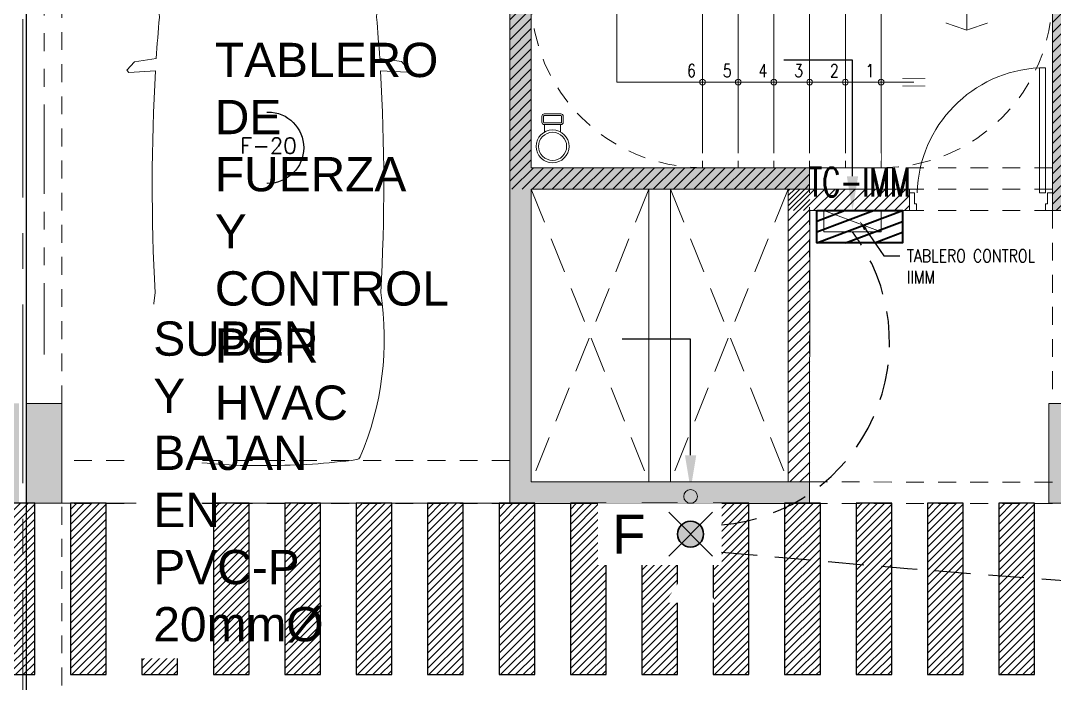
# Model space of a CAD drawing. Header units: millimetres. Extents: x 226317 to 226469, y 8188100 to 8188260.
# Drawn here: x 226388.48 to 226395.72, y 8188201.65 to 8188206.29 of the extents above; entities that cross this region are included whole.
import ezdxf
from ezdxf import colors
from ezdxf.entities.mleader import LeaderData, LeaderLine
from ezdxf.enums import TextEntityAlignment as Align
from ezdxf.math import Vec2, Vec3

# ---------------------------------------------------------------- set-up
doc = ezdxf.new("R2010")
doc.units = ezdxf.units.MM
doc.set_wipeout_variables(frame=1)
for name, pattern in [('CENTER', [2, 1.25, -0.25, 0.25, -0.25]), ('DASHED', [0.75, 0.5, -0.25]), ('HIDDEN', [0.375, 0.25, -0.125]), ('HIDDEN2', [0.1875, 0.125, -0.0625]), ('IMPORT-RAYABARRA', [0.8499999999999998, 0.2999999999999999, -0.2999999999999999, 0, -0.25]), ('PHANTOM', [2.5, 1.25, -0.25, 0.25, -0.25, 0.25, -0.25]), ('PHANTOM2', [1.25, 0.625, -0.125, 0.125, -0.125, 0.125, -0.125])]:
    doc.linetypes.add(name, pattern=pattern)
for name, color, linetype in [('A-BARANDAS', 8, 'Continuous'), ('A-COTAS INT', 8, 'Continuous'), ('A-EJES', 8, 'PHANTOM'), ('A-ESTRUCTURA-HATCH', 8, 'Continuous'), ('A-ESTRUCTURA-VIGAS', 8, 'HIDDEN2'), ('A-LINEAS', 8, 'Continuous'), ('A-MOBILIARIO', 8, 'Continuous'), ('A-MURO BAJO', 8, 'Continuous'), ('A-NUMERO ESTAC', 8, 'Continuous'), ('A-PROYECCIONES', 8, 'HIDDEN2'), ('A-PUERTAS', 8, 'Continuous'), ('A-TEXTO-INDICACIONES', 8, 'Continuous'), ('A_30_Extractores', 8, 'Continuous'), ('CIRCULACION PEATONAL', 8, 'Continuous'), ('MQ.TUBERÍA PVC 20mmø', 3, 'IMPORT-RAYABARRA'), ('MURO CF 120', 8, 'Continuous')]:
    doc.layers.add(name, color=color, linetype=linetype)
for name, color, linetype, lineweight in [('A-ESTRUCTURA-PLACAS', 8, 'Continuous', 35), ('A-MUROS', 8, 'Continuous', 30), ('MQ.DETECTOR HUMO', 5, 'Continuous', 30), ('MQ.FLECHAS', 135, 'Continuous', 15), ('MQ.TABLERO', 86, 'Continuous', 40), ('MQ.TEXTO GENERAL', 8, 'Continuous', 40)]:
    doc.layers.add(name, color=color, linetype=linetype, lineweight=lineweight)
doc.layers.add('A-ETAPAS', color=8, linetype='Continuous', lineweight=35, plot=False)
doc.layers.add('A-ÁREA COMÚN', color=8, linetype='Continuous', plot=False)
doc.styles.add('MQTEXTO', font='romans.shx')
doc.styles.add('ROMANS', font='ROMANS.shx', dxfattribs={"oblique": 10})
doc.styles.get("Standard").update_dxf_attribs({"font": 'arial.ttf'})
doc.styles.add('TXT_COTAS', font='romans.shx', dxfattribs={"width": 0.8})
pattern_1 = [(45, (1.768458536243998, -0.002235784195363522), (-0.03535533905932738, 0.03535533905932738), [])]

# ---------------------------------------------------------------- blocks, each defined once
blk = doc.blocks.new('AVISADOR SONORO 1 EN 125')
blk.add_wipeout([(-0.6973033630051759, 0.18043970046551294), (-0.4329999999999927, 0), (-0.6973033630051759, -0.18043970046551294)]).dxf.layer = 'MQ.DETECTOR HUMO'
blk.add_wipeout([(-0.4329999999999927, 0.21649999999999636), (0, 0.21649999999999636), (0, -0.21649999999999636), (-0.4329999999999927, -0.21649999999999636)]).dxf.layer = 'MQ.DETECTOR HUMO'
at = {"layer": 'MQ.DETECTOR HUMO'}
h = blk.add_hatch(color=256, dxfattribs=at)
h.paths.add_polyline_path([(-0.2164999999995416, 1.591615728102624e-12), (-0.2807524361828655, 0.0642524361849155, 0.1989123673836356), (-0.3073666666664394, 2.273736754432321e-13, 0.1989123673780764), (-0.2807524361842297, -0.0642524361830965)])
h.paths.add_polyline_path([(-0.2807524361842297, -0.0642524361830965, 0.4142135623776499), (-0.152247563815763, -0.06425243618286913), (-0.2164999999995416, 1.591615728102624e-12)])
h.paths.add_polyline_path([(-0.152247563815763, -0.06425243618286913, 0.1989123673771977), (-0.1256333333335533, 2.273736754432321e-13, 0.1989123673822151), (-0.1522475638171272, 0.06425243618446075), (-0.2164999999995416, 1.591615728102624e-12)])
h.paths.add_polyline_path([(-0.2164999999995416, 1.591615728102624e-12), (-0.1522475638171272, 0.06425243618446075, 0.4142135623657308), (-0.2807524361828655, 0.0642524361849155)])
for p, q in [((-0.3695886181271817, -0.1530886181260485), (-0.06341138187417528, 0.1530886181278674)), ((-0.3695886181253627, 0.1530886181283222), (-0.06341138187326578, -0.1530886181265032))]:
    blk.add_line(p, q, dxfattribs=at)
blk.add_circle((-0.2164999999999964, 2.273736754432321e-13), 0.09086666666642247, dxfattribs=at)
blk = doc.blocks.new('ESTACION MANUAL 1 EN 125')
blk.add_wipeout([(-0.4329999999999927, 0.21649999999999636), (0, 0.21649999999999636), (0, -0.21649999999999636), (-0.4329999999999927, -0.21649999999999636)]).dxf.layer = 'MQ.DETECTOR HUMO'
at = {"layer": 'MQ.DETECTOR HUMO'}
blk.add_text('F', height=0.2750000000002501, dxfattribs=at).set_placement((-0.2165000000009059, 9.094947017729282e-13), align=Align.MIDDLE_CENTER)
blk = doc.blocks.new('EST P1')
at = {"layer": 'A-ESTRUCTURA-HATCH', "lineweight": 0}
h = blk.add_hatch(dxfattribs=at)
h.set_pattern_fill('ANSI31', color=8, scale=0.02, angle=-1.27e-14)
h.set_pattern_definition([(44.99999999999999, (-226392.077087921, -8188203.059610654), (-0.04490128060534576, 0.04490128060534578), [])])
h.paths.add_polyline_path([(-3.609998156578513, 5.049997552298009), (-3.610000176762696, 4.849997552111745), (-44.785000133008, 4.84999814722687), (-44.78500010908465, -0.1500023566186428), (-46.9899987593235, -0.1500020446255803), (-46.98999930798891, -11.15000239294022), (-3.609999100328423, -11.15005090925843), (-3.609999100328423, -11.40005090925843), (-47.23999938514316, -11.40005881432444), (-47.23999953552266, 0.1499976431950927), (-45.03499953550636, 0.1499976431950927), (-45.0350001337647, 5.049998153932393)])
h.paths.add_polyline_path([(5.875668717722874, 4.849997540004551), (5.875668724213028, 5.04999746195972), (35.53000006324146, 5.049996703863144), (35.53000006324146, 4.849997698329389)])
h.paths.add_polyline_path([(47.9150172030495, 5.049996227957308), (35.58000069746049, 5.049997348338366), (35.58000069746049, 4.849997348152101), (47.9150167714979, 4.849997607059777)])
h.paths.add_polyline_path([(51.86500159354182, 4.849997512064874), (53.37567124809721, 4.84999814722687), (53.37566821934888, 5.049995731562376), (51.86500180143048, 5.049995731562376)])
edge = h.paths.add_edge_path()
edge.add_arc((63.30066905260901, -0.1500025354325771), 9.699999993899837, 359.9999991583288, 539.9999991583288)
edge.add_line((53.60066905870917, -0.1500023929402232), (53.80066905872081, -0.1500023929402232))
edge.add_arc((63.30066905260901, -0.1500025354325771), 9.49999999389811, 0.9047070135612216, 179.9999991406384, ccw=False)
edge.add_line((72.79948476422578, -2.6654452085495e-06), (70.35068066572421, 2.236943691968918e-05))
edge.add_line((70.35068066572421, 2.236943691968918e-05), (70.35067913253442, -0.1499448418617249))
edge.add_line((70.35067913253442, -0.1499448418617249), (73.00066904650885, -0.150002677924931))
edge = h.paths.add_edge_path(flags=0)
edge.add_arc((63.30071679374669, -0.1499939998611808), 3.299962339153879, 0.00085350182833477, 49.99468486829903)
edge.add_line((65.42212619486963, 2.377727027982473), (65.4221670004481, -0.1499835988506675))
edge.add_line((65.4221670004481, -0.1499835988506675), (65.27216700115241, -0.1499896282330155))
edge.add_line((65.27216700115241, -0.1499896282330155), (65.27206754402141, 2.496426238678396))
edge.add_arc((63.30066965197329, -0.1500051133334637), 3.300001295059289, 53.31658296361125, 179.9999577391648)
edge.add_line((60.00066835692269, -0.1500026788562536), (59.80066835691105, -0.1500026788562536))
edge.add_arc((63.30067374499049, -0.1500072199851274), 3.500005388090554, 2.4573619812700827, 179.9999256646052, ccw=False)
edge.add_line((66.79746054686257, 5.869567394256592e-05), (69.45068066581734, 3.157090395689011e-05))
edge.add_line((69.45068066581734, 3.157090395689011e-05), (69.45067913254024, -0.1499448418617249))
edge.add_line((69.45067913254024, -0.1499448418617249), (66.60067913253442, -0.1499448418617249))
h.paths.add_polyline_path([(-3.559999100340065, -11.15003591403365), (35.53000069747213, -11.15003591403365), (35.53000069747213, -11.40006590355188), (-3.559999100340065, -11.40006590355188)])
h.paths.add_polyline_path([(35.58000069746049, -11.1500659417361), (71.88000514594023, -11.1501255556941), (71.88000514594023, -11.40006201900542), (35.58000069746049, -11.40000240504742)])
h = blk.add_hatch(color=8, dxfattribs=at)
h.dxf.hatch_style = 1
h.paths.add_polyline_path([(51.86500181080191, 5.049995731562376), (47.91501740692183, 5.049995731562376), (47.9150173944945, -0.1500023929402232), (50.25000069738599, -0.1500023929402232), (50.25000069502858, -2.440996468067169e-06), (48.06500169850187, -2.396292984485626e-06), (48.06500174041139, 2.049999350681901), (51.86500172319938, 2.049959634430707), (51.86500172319938, 2.199973285198212), (48.06500173307722, 2.199973380193114), (48.06500178854913, 4.849997594021261), (51.71500178001588, 4.84999751765281), (51.71500172879314, 3.199985875748098), (51.86500172413071, 3.199985871091485)])
h.paths.add_polyline_path([(1.924988505983492, -0.1507468884810805), (-0.1750114939932246, -0.1507468884810805), (-0.1750115561299026, 4.849849936552346), (-3.559999043500284, 4.849998230114579), (-3.559999100340065, 5.049997517839074), (3.774977872672025, 5.04999752342701), (3.77498006875976, 1.899989875033498), (3.624980067834258, 1.899989879690111), (3.624980130203767, 4.849999564699829), (-0.02486227676854469, 4.849851984530687), (-0.02486234196112491, 2.199851972982287), (1.92514188104542, 2.199814011342824), (1.92514188104542, 2.049919821321964), (-0.02486297430004925, 2.049852325581014), (-0.02486302095348947, -0.0001476705074310303), (1.925019238289678, -0.0005466332659125328)])
h.paths.add_polyline_path([(71.63000006307266, -6.150002165697515), (71.88000006307266, -6.150002165697515), (71.88000006307266, -6.85000216588378), (71.63000006307266, -6.85000216588378)])
h.paths.add_polyline_path([(64.42000006310991, -6.150002076290548), (64.67000006310991, -6.150002076290548), (64.67000006310991, -6.850002076476812), (64.42000006310991, -6.850002076476812)])
h.paths.add_polyline_path([(57.21000006314716, -6.150002076290548), (57.46000006314716, -6.150002076290548), (57.46000006314716, -6.850002076476812), (57.21000006314716, -6.850002076476812)])
h.paths.add_polyline_path([(50.00000006318442, -6.150002076290548), (50.25000006318442, -6.150002076290548), (50.25000006318442, -6.850002076476812), (50.00000006318442, -6.850002076476812)])
h.paths.add_polyline_path([(42.79000006322167, -6.150002055801451), (43.04000006322167, -6.150002055801451), (43.04000006322167, -6.850002055987716), (42.79000006322167, -6.850002055987716)])
h.paths.add_polyline_path([(42.79000006322167, 0.5499979443848133), (43.04000006322167, 0.5499979443848133), (43.04000006322167, -0.1500020558014512), (42.79000006322167, -0.1500020558014512)])
h.paths.add_polyline_path([(35.58000006325892, -6.150002076290548), (35.83000006325892, -6.150002076290548), (35.83000006325892, -6.850002076476812), (35.58000006325892, -6.850002076476812)])
h.paths.add_polyline_path([(35.58000006325892, 0.5499979238957167), (35.83000006325892, 0.5499979238957167), (35.83000006325892, -0.1500020762905478), (35.58000006325892, -0.1500020762905478)])
h.paths.add_polyline_path([(35.28000006327056, -6.150002076290548), (35.53000006327056, -6.150002076290548), (35.53000006327056, -6.850002076476812), (35.28000006327056, -6.850002076476812)])
h.paths.add_polyline_path([(35.28000006327056, 0.5499979238957167), (35.53000006327056, 0.5499979238957167), (35.53000006327056, -0.1500020762905478), (35.28000006327056, -0.1500020762905478)])
h.paths.add_polyline_path([(30.2800000719144, -6.150002076290548), (30.5300000719144, -6.150002076290548), (30.5300000719144, -6.850002076476812), (30.2800000719144, -6.850002076476812)])
h.paths.add_polyline_path([(30.2800000719144, 0.5499979238957167), (30.5300000719144, 0.5499979238957167), (30.5300000719144, -0.1500020762905478), (30.2800000719144, -0.1500020762905478)])
h.paths.add_polyline_path([(23.07000007195165, -6.150002076290548), (23.32000007195165, -6.150002076290548), (23.32000007195165, -6.850002076476812), (23.07000007195165, -6.850002076476812)])
h.paths.add_polyline_path([(23.07000007195165, 0.5499979238957167), (23.32000007195165, 0.5499979238957167), (23.32000007195165, -0.1500020762905478), (23.07000007195165, -0.1500020762905478)])
h.paths.add_polyline_path([(18.07000008059549, -6.150002055801451), (18.32000008059549, -6.150002055801451), (18.32000008059549, -6.850002055987716), (18.07000008059549, -6.850002055987716)])
h.paths.add_polyline_path([(18.07000008059549, 0.5499979443848133), (18.32000008059549, 0.5499979443848133), (18.32000008059549, -0.1500020558014512), (18.07000008059549, -0.1500020558014512)])
h.paths.add_polyline_path([(10.86000014221645, -6.150002076290548), (11.11000014221645, -6.150002076290548), (11.11000014221645, -6.850002076476812), (10.86000014221645, -6.850002076476812)])
h.paths.add_polyline_path([(10.86000014221645, 0.5499979238957167), (11.11000014221645, 0.5499979238957167), (11.11000014221645, -0.1500020762905478), (10.86000014221645, -0.1500020762905478)])
h.paths.add_polyline_path([(3.650000203837408, -6.150002076290548), (3.900000203837408, -6.150002076290548), (3.900000203837408, -6.850002076476812), (3.650000203837408, -6.850002076476812)])
h.paths.add_polyline_path([(3.600000203849049, 0.5499979238957167), (3.900000203837408, 0.5499979238957167), (3.900000203837408, -0.1500020762905478), (3.600000203849049, -0.1500020762905478)])
h.paths.add_polyline_path([(-3.559999734541634, -6.150002356618643), (-3.309999734541634, -6.150002356618643), (-3.309999734541634, -6.850002356804907), (-3.559999734541634, -6.850002356804907)])
h.paths.add_polyline_path([(-3.559999734541634, 0.5499976435676217), (-3.309999734541634, 0.5499976435676217), (-3.309999734541634, -0.1500023566186428), (-3.559999734541634, -0.1500023566186428)])
h.paths.add_polyline_path([(-3.859999734529993, -6.150002356618643), (-3.609999734529993, -6.150002356618643), (-3.609999734529993, -6.850002356804907), (-3.859999734529993, -6.850002356804907)])
h.paths.add_polyline_path([(-3.859999734529993, 0.5499976435676217), (-3.609999734529993, 0.5499976435676217), (-3.609999734529993, -0.1500023566186428), (-3.859999734529993, -0.1500023566186428)])
h.paths.add_polyline_path([(-11.06999967290903, -6.150002356618643), (-10.81999967290903, -6.150002356618643), (-10.81999967290903, -6.850002356804907), (-11.06999967290903, -6.850002356804907)])
h.paths.add_polyline_path([(-11.06999967290903, 0.5499976435676217), (-10.81999967290903, 0.5499976435676217), (-10.81999967290903, -0.1500023566186428), (-11.06999967290903, -0.1500023566186428)])
h.paths.add_polyline_path([(-18.27999961128808, -6.150002076290548), (-18.02999961128808, -6.150002076290548), (-18.02999961128808, -6.850002076476812), (-18.27999961128808, -6.850002076476812)])
h.paths.add_polyline_path([(-18.27999961128808, 0.5499979238957167), (-18.02999961128808, 0.5499979238957167), (-18.02999961128808, -0.1500020762905478), (-18.27999961128808, -0.1500020762905478)])
h.paths.add_polyline_path([(-25.48999954966712, -6.150002356618643), (-25.23999954966712, -6.150002356618643), (-25.23999954966712, -6.850002356804907), (-25.48999954966712, -6.850002356804907)])
h.paths.add_polyline_path([(-25.48999954966712, 0.5499976435676217), (-25.23999954966712, 0.5499976435676217), (-25.23999954966712, -0.1500023566186428), (-25.48999954966712, -0.1500023566186428)])
h.paths.add_polyline_path([(-32.69999948804616, -6.150002356618643), (-32.44999948804616, -6.150002356618643), (-32.44999948804616, -6.850002356804907), (-32.69999948804616, -6.850002356804907)])
h.paths.add_polyline_path([(-32.69999948804616, 0.5499976435676217), (-32.44999948804616, 0.5499976435676217), (-32.44999948804616, -0.1500023566186428), (-32.69999948804616, -0.1500023566186428)])
h.paths.add_polyline_path([(-39.90999879222363, -6.150002076290548), (-39.65999879222363, -6.150002076290548), (-39.65999879222363, -6.850002076476812), (-39.90999879222363, -6.850002076476812)])
h.paths.add_polyline_path([(-39.90999879222363, 0.5499979238957167), (-39.65999879222363, 0.5499979238957167), (-39.65999879222363, -0.1500020762905478), (-39.90999879222363, -0.1500020762905478)])
at = {"layer": 'A-ESTRUCTURA-PLACAS', "color": 8, "lineweight": 0}
for points in [[(1.924988505983492, -0.1507468884810805), (-0.1750114939932246, -0.1507468884810805), (-0.1750115561299026, 4.849849936552346), (-3.559999043500284, 4.849998230114579), (-3.559999100340065, 5.049997517839074), (3.774977872672025, 5.04999752342701), (3.77498006875976, 1.899989875033498), (3.624980067834258, 1.899989879690111), (3.624980130203767, 4.849999564699829), (-0.02486227676854469, 4.849851984530687), (-0.02486234196112491, 2.199851972982287), (1.92514188104542, 2.199814011342824), (1.92514188104542, 2.049919821321964), (-0.02486297430004925, 2.049852325581014), (-0.02486302095348947, -0.0001476705074310303), (1.925019238289678, -0.0005466332659125328)], [(-3.559999734541634, 0.5499976435676217), (-3.309999734541634, 0.5499976435676217), (-3.309999734541634, -0.1500023566186428), (-3.559999734541634, -0.1500023566186428)], [(3.600000203849049, 0.5499979238957167), (3.900000203837408, 0.5499979238957167), (3.900000203837408, -0.1500020762905478), (3.600000203849049, -0.1500020762905478)]]:
    blk.add_lwpolyline(points, close=True, dxfattribs=at)
at = {"layer": 'A-ESTRUCTURA-VIGAS', "color": 8, "lineweight": 0}
for points in [[(-3.559999734541634, 0.5499976435676217), (-3.559999734541634, 4.849997400306165)], [(-3.309999734541634, 0.5499976435676217), (-3.309999734541634, 4.849997400306165)], [(1.925141956860898, 2.1995606161654), (3.624980078340741, 2.199894113466144)], [(1.775019313907251, -0.0001697186380624771), (1.775137658172753, 2.049755136482418)], [(1.925019313639496, -0.0001783790066838264), (1.925137657904997, 2.049746477045119)], [(1.92514188104542, 2.049919821321964), (3.624980075401254, 2.049894113093615)], [(3.624988429335644, 1.900174652226269), (3.624988433992257, 0.5499979229643941)], [(-0.1750114939932246, 0.149253111332655), (-3.309999734541634, 0.149400781840086)], [(1.925057389744325, -0.0007465444505214691), (3.626449305738788, -0.000989571213722229)], [(-3.559999734541634, -6.150002356618643), (-3.559999734541634, -0.1500023566186428)], [(-3.309999734541634, -6.150002356618643), (-3.309999734541634, -0.1500023566186428)], [(-0.1750114939932246, -0.1507468884810805), (-3.309999734541634, -0.1505992179736495)], [(1.924988506070804, -0.1507465364411473), (3.626380422065267, -0.1509895632043481)]]:
    blk.add_lwpolyline(points, dxfattribs=at)
blk = doc.blocks.new('*U22')
at = {"layer": 'CIRCULACION PEATONAL'}
h = blk.add_hatch(dxfattribs=at)
h.set_pattern_fill('ANSI31', color=256, scale=0.3)
h.set_pattern_definition([(45, (66.75036784235421, 0), (-0.02651650429449553, 0.02651650429449553), [])])
h.paths.add_polyline_path([(67.04736672583535, 0.2275326177477837), (66.79736672589355, 0.2275326177477837), (66.79736672589355, -0.9724673796445131), (67.04736672583535, -0.9724673796445131)])
h = blk.add_hatch(dxfattribs=at)
h.set_pattern_fill('ANSI31', color=256, scale=0.3)
h.set_pattern_definition([(45, (67.25036784235421, 0), (-0.02651650429449553, 0.02651650429449553), [])])
h.paths.add_polyline_path([(67.54736672583535, 0.2275326177477837), (67.29736672589355, 0.2275326177477837), (67.29736672589355, -0.9724673796445131), (67.54736672583535, -0.9724673796445131)])
h = blk.add_hatch(dxfattribs=at)
h.set_pattern_fill('ANSI31', color=256, scale=0.3)
h.set_pattern_definition([(45, (67.75036784235421, 0), (-0.02651650429449553, 0.02651650429449553), [])])
h.paths.add_polyline_path([(68.04736672583535, 0.2275326177477837), (67.79736672589355, 0.2275326177477837), (67.79736672589355, -0.9724673796445131), (68.04736672583535, -0.9724673796445131)])
h = blk.add_hatch(dxfattribs=at)
h.set_pattern_fill('ANSI31', color=256, scale=0.3)
h.set_pattern_definition([(45, (68.25036784235421, 0), (-0.02651650429449553, 0.02651650429449553), [])])
h.paths.add_polyline_path([(68.54736672583535, 0.2275326177477837), (68.29736672589355, 0.2275326177477837), (68.29736672589355, -0.9724673796445131), (68.54736672583535, -0.9724673796445131)])
h = blk.add_hatch(dxfattribs=at)
h.set_pattern_fill('ANSI31', color=256, scale=0.3)
h.set_pattern_definition([(45, (68.75036784235421, 0), (-0.02651650429449553, 0.02651650429449553), [])])
h.paths.add_polyline_path([(69.04736672583535, 0.2275326177477837), (68.79736672589355, 0.2275326177477837), (68.79736672589355, -0.9724673796445131), (69.04736672583535, -0.9724673796445131)])
h = blk.add_hatch(dxfattribs=at)
h.set_pattern_fill('ANSI31', color=256, scale=0.3)
h.set_pattern_definition([(45, (69.25036784235421, 0), (-0.02651650429449553, 0.02651650429449553), [])])
h.paths.add_polyline_path([(69.54736672583535, 0.2275326177477837), (69.29736672589355, 0.2275326177477837), (69.29736672589355, -0.9724673796445131), (69.54736672583535, -0.9724673796445131)])
h = blk.add_hatch(dxfattribs=at)
h.set_pattern_fill('ANSI31', color=256, scale=0.3)
h.set_pattern_definition([(45, (69.75036784235421, 0), (-0.02651650429449553, 0.02651650429449553), [])])
h.paths.add_polyline_path([(70.04736672583535, 0.2275326177477837), (69.79736672589355, 0.2275326177477837), (69.79736672589355, -0.9724673796445131), (70.04736672583535, -0.9724673796445131)])
h = blk.add_hatch(dxfattribs=at)
h.set_pattern_fill('ANSI31', color=256, scale=0.3)
h.set_pattern_definition([(45, (70.25036784235421, 0), (-0.02651650429449553, 0.02651650429449553), [])])
h.paths.add_polyline_path([(70.54736672583535, 0.2275326177477837), (70.29736672589355, 0.2275326177477837), (70.29736672589355, -0.9724673796445131), (70.54736672583535, -0.9724673796445131)])
h = blk.add_hatch(dxfattribs=at)
h.set_pattern_fill('ANSI31', color=256, scale=0.3)
h.set_pattern_definition([(45, (70.75036784235421, 0), (-0.02651650429449553, 0.02651650429449553), [])])
h.paths.add_polyline_path([(71.04736672583535, 0.2275326177477837), (70.79736672589355, 0.2275326177477837), (70.79736672589355, -0.9724673796445131), (71.04736672583535, -0.9724673796445131)])
h = blk.add_hatch(dxfattribs=at)
h.set_pattern_fill('ANSI31', color=256, scale=0.3)
h.set_pattern_definition([(45, (71.25036784235421, 0), (-0.02651650429449553, 0.02651650429449553), [])])
h.paths.add_polyline_path([(71.54736672583535, 0.2275326177477837), (71.29736672589355, 0.2275326177477837), (71.29736672589355, -0.9724673796445131), (71.54736672583535, -0.9724673796445131)])
h = blk.add_hatch(dxfattribs=at)
h.set_pattern_fill('ANSI31', color=256, scale=0.3)
h.set_pattern_definition([(45, (71.75036784235421, 0), (-0.02651650429449553, 0.02651650429449553), [])])
h.paths.add_polyline_path([(72.04736672583535, 0.2275326177477837), (71.79736672589355, 0.2275326177477837), (71.79736672589355, -0.9724673796445131), (72.04736672583535, -0.9724673796445131)])
h = blk.add_hatch(dxfattribs=at)
h.set_pattern_fill('ANSI31', color=256, scale=0.3)
h.set_pattern_definition([(45, (72.25036784235421, 0), (-0.02651650429449553, 0.02651650429449553), [])])
h.paths.add_polyline_path([(72.54736672583535, 0.2275326177477837), (72.29736672589355, 0.2275326177477837), (72.29736672589355, -0.9724673796445131), (72.54736672583535, -0.9724673796445131)])
h = blk.add_hatch(dxfattribs=at)
h.set_pattern_fill('ANSI31', color=256, scale=0.3)
h.set_pattern_definition([(45, (72.75036784235421, 0), (-0.02651650429449553, 0.02651650429449553), [])])
h.paths.add_polyline_path([(73.04736672583535, 0.2275326177477837), (72.79736672589355, 0.2275326177477837), (72.79736672589355, -0.9724673796445131), (73.04736672583535, -0.9724673796445131)])
h = blk.add_hatch(dxfattribs=at)
h.set_pattern_fill('ANSI31', color=256, scale=0.3)
h.set_pattern_definition([(45, (73.25036784235421, 0), (-0.02651650429449553, 0.02651650429449553), [])])
h.paths.add_polyline_path([(73.54736672583535, 0.2275326177477837), (73.29736672589355, 0.2275326177477837), (73.29736672589355, -0.9724673796445131), (73.54736672583535, -0.9724673796445131)])
h = blk.add_hatch(dxfattribs=at)
h.set_pattern_fill('ANSI31', color=256, scale=0.3)
h.set_pattern_definition([(45, (73.75036784235421, 0), (-0.02651650429449553, 0.02651650429449553), [])])
h.paths.add_polyline_path([(74.04736672583535, 0.2275326177477837), (73.79736672589355, 0.2275326177477837), (73.79736672589355, -0.9724673796445131), (74.04736672583535, -0.9724673796445131)])
for points in [[(66.79736672589355, -0.9724673796445131), (67.04736672583535, -0.9724673796445131), (67.04736672583535, 0.2275326177477837), (66.79736672589355, 0.2275326177477837)], [(67.29736672589355, -0.9724673796445131), (67.54736672583535, -0.9724673796445131), (67.54736672583535, 0.2275326177477837), (67.29736672589355, 0.2275326177477837)], [(67.79736672589355, -0.9724673796445131), (68.04736672583535, -0.9724673796445131), (68.04736672583535, 0.2275326177477837), (67.79736672589355, 0.2275326177477837)], [(68.29736672589355, -0.9724673796445131), (68.54736672583535, -0.9724673796445131), (68.54736672583535, 0.2275326177477837), (68.29736672589355, 0.2275326177477837)], [(68.79736672589355, -0.9724673796445131), (69.04736672583535, -0.9724673796445131), (69.04736672583535, 0.2275326177477837), (68.79736672589355, 0.2275326177477837)], [(69.29736672589355, -0.9724673796445131), (69.54736672583535, -0.9724673796445131), (69.54736672583535, 0.2275326177477837), (69.29736672589355, 0.2275326177477837)], [(69.79736672589355, -0.9724673796445131), (70.04736672583535, -0.9724673796445131), (70.04736672583535, 0.2275326177477837), (69.79736672589355, 0.2275326177477837)], [(70.29736672589355, -0.9724673796445131), (70.54736672583535, -0.9724673796445131), (70.54736672583535, 0.2275326177477837), (70.29736672589355, 0.2275326177477837)], [(70.79736672589355, -0.9724673796445131), (71.04736672583535, -0.9724673796445131), (71.04736672583535, 0.2275326177477837), (70.79736672589355, 0.2275326177477837)], [(71.29736672589355, -0.9724673796445131), (71.54736672583535, -0.9724673796445131), (71.54736672583535, 0.2275326177477837), (71.29736672589355, 0.2275326177477837)], [(71.79736672589355, -0.9724673796445131), (72.04736672583535, -0.9724673796445131), (72.04736672583535, 0.2275326177477837), (71.79736672589355, 0.2275326177477837)], [(72.29736672589355, -0.9724673796445131), (72.54736672583535, -0.9724673796445131), (72.54736672583535, 0.2275326177477837), (72.29736672589355, 0.2275326177477837)], [(72.79736672589355, -0.9724673796445131), (73.04736672583535, -0.9724673796445131), (73.04736672583535, 0.2275326177477837), (72.79736672589355, 0.2275326177477837)], [(73.29736672589355, -0.9724673796445131), (73.54736672583535, -0.9724673796445131), (73.54736672583535, 0.2275326177477837), (73.29736672589355, 0.2275326177477837)], [(73.79736672589355, -0.9724673796445131), (74.04736672583535, -0.9724673796445131), (74.04736672583535, 0.2275326177477837), (73.79736672589355, 0.2275326177477837)]]:
    blk.add_lwpolyline(points, close=True, dxfattribs=at)
blk = doc.blocks.new('MCF')
at = {"layer": 'MURO CF 120', "lineweight": 0}
h = blk.add_hatch(dxfattribs=at)
h.set_pattern_fill('_USER', color=8, scale=0.05, angle=45, style=0, pattern_type=0)
h.set_pattern_definition(pattern_1)
h.paths.add_polyline_path([(-48.09000099165132, 2.199942164123058), (-48.24015021629748, 2.199942164123058), (-48.24015021629748, 5.049951138906181), (-48.09000099165132, 5.049951138906181)])
h = blk.add_hatch(dxfattribs=at)
h.set_pattern_fill('_USER', color=8, scale=0.05, angle=45, style=0, pattern_type=0)
h.set_pattern_definition(pattern_1)
h.paths.add_polyline_path([(-44.44000100315316, 4.849958190694451), (-44.29000101535348, 4.849958186969161), (-44.29000101535348, 1.899913273751736), (-44.44000100315316, 1.899913277477026)])
h = blk.add_hatch(dxfattribs=at)
h.set_pattern_fill('_USER', color=8, scale=0.05, angle=45, style=0, pattern_type=0)
h.set_pattern_definition(pattern_1)
h.paths.add_polyline_path([(-46.14000102280988, 2.049859827384353), (-48.2401501982531, 2.049960908479989), (-48.24015020020306, 2.19995139632374), (-46.14000102475984, 2.199850315228105)])
h = blk.add_hatch(dxfattribs=at)
h.set_pattern_fill('_USER', color=8, scale=0.05, angle=45, style=0, pattern_type=0)
h.set_pattern_definition(pattern_1)
h.paths.add_polyline_path([(-45.44000142996083, 2.049913434311748), (-46.29000166000333, 2.049913434311748), (-46.29000166000333, 1.899951356463134), (-45.44000142996083, 1.899951356463134)])
blk = doc.blocks.new('EJE')
at = {"linetype": 'Continuous'}
blk.add_circle((-4.656613e-10, -3.7252903e-09), 0.5, dxfattribs=at)
at = {"layer": 'A-TEXTO-INDICACIONES', "style": 'ROMANS'}
blk.add_attdef('EJE', text='', height=0.22, rotation=1.067217058e-07, dxfattribs=at).set_placement((0.0068061400004788, 0.02766973558132052), align=Align.MIDDLE_CENTER)
blk = doc.blocks.new('numeración')
at = {"layer": 'A-NUMERO ESTAC', "color": 8, "lineweight": 0, "xscale": 0.5, "yscale": 0.5, "zscale": 0.5}
blk.add_blockref('EJE', (-74.8681744854257, -7.209908391349018), dxfattribs=at).add_auto_attribs({'EJE': 'F-20'})
blk = doc.blocks.new('EJES 1P')
at = {"layer": 'A-EJES', "color": 8, "linetype": 'PHANTOM2', "lineweight": 0}
blk.add_lwpolyline([(41.57433628008584, 5.092359745875001), (41.57433525600936, -4.158155751414597)], dxfattribs=at)
blk = doc.blocks.new('*U71')
at = {"color": 8, "lineweight": 0, "ltscale": 0.5}
for p, q in [((0.7924940522697879, 4.301899374723462), (1.205058141849761, 4.301899372860816)), ((2.592494052258147, 4.301899374723462), (2.179929962678171, 4.301899374723462))]:
    blk.add_line(p, q, dxfattribs=at)
for points in [[(0, 0), (3.384988104726657, 0), (3.384988104726657, 5), (0, 5)], [(0.7924940522697879, 4.405005575418499), (0.7924940522697879, 4.25500557504597), (1.205058141849761, 4.25500557504597), (1.205058141849761, 4.405005573555852)], [(2.179929962678171, 4.405005575418499), (2.179929962678171, 4.25500557504597), (2.592494052258147, 4.25500557504597), (2.592494052258147, 4.405005575418499)]]:
    blk.add_lwpolyline(points, close=True, dxfattribs=at)
blk.add_lwpolyline([(2.480022897309125, 3.028522202071265), (2.667320383892687, 3.017961387783316), (2.68117128540139, 3.033225936144618), (2.628076163184188, 3.092103478759553), (2.474732957741089, 3.114782713422947, 0.005253419644038889), (2.453104214532978, 3.403024230234966, 0.05323468880448375), (2.415375341375648, 4.298445265069629), (2.402454911445558, 4.423920004889395), (2.383203740062483, 4.525403541773585), (2.378726240491935, 4.534997764310868, 0.2186562557100147), (2.359631901554123, 4.551199094653156), (1.898278353799427, 4.68041331440213), (1.894594396569399, 4.707649311509477, 0.09155394760763061), (1.692494052363293, 4.734330136008744, 0.09162043732155131), (1.490393708174408, 4.708804217427994), (1.486709750728506, 4.681568217724587), (1.025356202979204, 4.552353999814748, 0.2186562552153479), (1.006261864042201, 4.536152669489409), (1.00178436446545, 4.526558446958687), (0.9825331931405825, 4.4250749100745), (0.9696127630632458, 4.299600172615821, 0.05323468880111815), (0.931883890067972, 3.404179129908862, 0.005253420110187526), (0.910255146043667, 3.115937606692341), (0.7569119413437446, 3.093258382082013), (0.7038168191847516, 3.034380841329721), (0.7176677205770401, 3.01911629296842), (0.9049652072680627, 3.029677107255861, 0.02826491459471849), (0.9024907176760288, 1.475695204805616, 0.1399238157925407), (1.04710674875405, 0.324876973164095, 0.2721479777528903), (1.070995802761868, 0.3060667694362756, 0.035352843949907), (1.692494052363599, 0.2656698639912349, 0.0456386399384704), (2.31168249085562, 0.3049118635303407, 0.2721479761988349), (2.335571545531042, 0.3237220675503025, 0.1398888083936435), (2.48249738750718, 1.474540296761161, 0.02826491464424222)], format="xyb", close=True, dxfattribs=at)
blk = doc.blocks.new('ESC.1')
at = {"layer": 'A-LINEAS', "color": 8, "lineweight": 0}
blk.add_line((0.6000362005258992, 0.7250007001463628, -1.056008545519747e-06), (-1.47953915184484, 0.72499997930269, -1.056008545519747e-06), dxfattribs=at)
at = {"layer": 'A-LINEAS', "color": 8, "linetype": 'Continuous', "lineweight": 0}
for p, q in [((-1.249987434933466, 0.1250000001643157), (1.256506653390943e-05, -0.1250050261836195)), ((-1.249987434904362, -0.1250000007670069), (1.256506653390943e-05, 0.1249999992329931))]:
    blk.add_line(p, q, dxfattribs=at)
at = {"layer": 'A-LINEAS', "color": 8, "lineweight": 0, "const_width": 0.004999999999999999}
for points in [[(-1.39921893297582, 0.7521426455829596), (-1.559859256510428, 0.7521430423263764)], [(-1.399218987691022, 0.6978549502570486), (-1.559859315882242, 0.6978548962403393)], [(-1.702576707309383, 0.310479334719882), (-1.849979116540673, 0.3613019028459048), (-1.9973817083985, 0.3104800145853615)], [(-0.2604667660373181, -0.5775977194528723), (-0.3112893341633409, -0.7250001307796383), (-0.2604674486385576, -0.8724027209203387)]]:
    blk.add_lwpolyline(points, dxfattribs=at)
at = {"layer": 'A-LINEAS', "color": 8, "lineweight": 0}
blk.add_lwpolyline([(-0.3112893156242009, -0.725000076762929), (0.5999790817265946, -0.7249997973661566), (0.6000362003803801, 0.7249978652004456)], dxfattribs=at)
at = {"layer": 'A-LINEAS', "color": 8, "linetype": 'Continuous', "lineweight": 0}
blk.add_lwpolyline([(-1.849970318161688, 0.3612988695282793), (-1.850008549011584, -0.7250006523202801), (-0.5722094846307684, -0.7250002183239603)], dxfattribs=at)
for centre in [(-1.249987924692725, 0.7250000742975926), (-0.9999879246345174, 0.7250000761602378), (-0.749987924692725, 0.72500007336627), (-0.4999879246636212, 0.7250000752289152), (-0.2499879246054135, 0.72500007336627), (1.207530727498352e-05, 0.7250000742975926), (-1.849986850243333, 0.125086227596209), (0.6000027172965545, 0.1250000020269608), (-1.849986850243333, -0.124913772403791), (0.6000027170637239, -0.1249999979730392), (-1.249987434933466, -0.7250004502232814), (-0.9999874349043623, -0.7250004483606363), (-0.7499874349334661, -0.725000451154604), (1.256506653390943e-05, -0.7250004502232814)]:
    blk.add_circle(centre, 0.02, dxfattribs=at)
at = {"layer": 'A-MURO BAJO', "color": 8, "lineweight": 0}
for p, q in [((-1.249987434933466, 0.1250000001643157), (-1.249987434671532, 1.32500000035058)), ((-1.249987434671532, 1.32500000035058), (-0.7499874265224591, 1.32500000035058)), ((-0.9999874349334661, 0.1250000020269608), (-0.9999874349043623, 1.325000002213225)), ((-0.7499874348752584, 0.1249999992329931), (-0.7499874349334661, 1.324999999419258)), ((-0.4999874349625699, 0.1250000001643157), (-0.4999874349334661, 1.325000002213225)), ((-0.2499874349043623, 0.1249999983016705), (-0.2499874349043623, 1.32500000035058)), ((1.256512474157034e-05, 0.1250000001643157), (1.256509563773989e-05, 1.325000001281903)), ((-1.249987434933466, 0.1250000001643157), (1.256506653390943e-05, 0.1249999992329931)), ((-1.249987434904362, -0.1249999998356843), (-1.249987434933466, 0.1250000001643157)), ((-0.2499874349043623, 0.1249999992329931), (1.200012564175957, 0.1249999992329931)), ((-1.256635299995423e-05, -0.1249999998356843), (1.256506653390943e-05, 0.1249999992329931)), ((-2.449987434974211, -0.1249999998356843), (-1.249987430684307, -0.1249999998356843)), ((-1.249987434904362, -0.1249999998356843), (1.256506653390943e-05, -0.1249999998356843)), ((-1.249987434933466, -1.325000000021949), (-1.249987434904362, -0.1249999998356843)), ((-0.9999874348461546, -1.324999998159304), (-0.9999874349334661, -0.1249999979730392)), ((-0.7499874348752584, -1.325000000953271), (-0.7499874349334661, -0.1250000007670069)), ((-0.4999874349043623, -1.324999999090626), (-0.4999874349625699, -0.1249999989043618)), ((-0.2499874348752584, -1.325000000953271), (-0.2499874349334661, -0.1250000007670069)), ((-1.256635299995423e-05, -0.1249999998356843), (1.200012564117749, -0.1250000007670069)), ((1.256506653390943e-05, -1.325000000021949), (1.256509563773989e-05, -0.1249999998356843))]:
    blk.add_line(p, q, dxfattribs=at)
at = {"color": 8, "lineweight": 0}
blk.add_wipeout([(-1.2749874348987678, -0.15000000076141196), (-1.3249874348871264, -0.200000000575147), (0.07501256507817526, -0.200000000575147), (0.07501256507817532, 0.20000000072864732), (-1.3249874349162296, 0.2000000006267839), (-1.3249874349162296, -0.200000000575147), (-1.2749874348987678, -0.15000000076141196), (-1.2749874348696637, 0.15000000184623485), (0.025012565089816953, 0.15000000184623485), (0.02501256508981691, -0.15000000076141196)], dxfattribs=at).translate(0, 0, 2.83665878468019e-06).dxf.layer = 'A-BARANDAS'
at = {"layer": 'A-BARANDAS', "color": 8, "lineweight": 0, "elevation": 2.83665878468019e-06}
for points in [[(-1.324987434857796, 0.2000000003505802), (-1.3249874348869, -0.2000000009532714), (0.07501256507817544, -0.2000000009532714), (0.07501256510727927, 0.2000000003505802)], [(0.02501256506071314, -0.1500000020708585), (-1.274987434898541, -0.1499999992768908), (-1.27498743481123, 0.1500000033308124), (0.02501256514802463, 0.1500000005368447)]]:
    blk.add_lwpolyline(points, close=True, dxfattribs=at)
at = {"layer": 'A-LINEAS', "color": 8, "linetype": 'Continuous', "lineweight": 0}
for points in [[(-0.7499881189316895, -0.1250004198621655), (-0.5192178973986685, -0.6788461607169056), (-0.6384485282935586, -0.7826924136127973), (-0.3615263414860621, -0.667307588107481), (-0.4807561938243836, -0.7711537841926956), (-0.2499874348752584, -1.324996014892652)], [(-0.6999881189142272, -0.1250004189308429), (-0.4692178974103101, -0.678846159785583), (-0.5884485282760963, -0.7826924126814747), (-0.3115263414685998, -0.6673075871761585), (-0.4307561938069213, -0.7711537832613731), (-0.1999874348869, -1.324996013961329)]]:
    blk.add_lwpolyline(points, dxfattribs=at)
at = {"layer": 'A-MURO BAJO', "color": 8, "lineweight": 0}
blk.add_line((-2.449987434974211, 0.1250000010956382), (-1.249987430684307, 0.1250000010956382), dxfattribs=at)
at = {"color": 8, "lineweight": 0}
blk.add_wipeout([(-2.3999874348673824, 0.20000042504944027), (-2.3499874347801724, 0.20000042294150644), (-2.3499874349314815, -1.2249999988625002), (1.1000125671082066, -1.2249999971842298), (1.1000125663458407, 0.7220561562812944), (0.5970689386897255, 1.2250000178692846), (-1.2499874328619203, 1.2250000000537107), (-1.2499874328978478, 1.2749999998309642), (0.617779641722551, 1.2749999999588015), (1.1500125670473893, 0.7427668286745202), (1.1500125671021955, -1.2750000007225144), (-2.3999874349052743, -1.27499999653182)], dxfattribs=at).translate(0, 0, 2.40002069768019e-06).dxf.layer = 'A-BARANDAS'
for p, q in [((0.993717151461567, 1.07423799188328), (0.9937171526980251, 1.022644020332237)), ((1.106281503441892, 1.074237994580912), (1.10628150467835, 1.022644023029869))]:
    blk.add_line(p, q, dxfattribs=at)
for points in [[(1.124733533287724, 1.005759370675037), (1.124733534278505, 0.964415955301476, -0.4142135623730174), (1.107848881886127, 0.9475313020998897), (0.9921497790904823, 0.9475312993271245, -0.4142135623730174), (0.9752651258887681, 0.9644159517194311), (0.9752651248979873, 1.005759367092992, -0.4142135623730174), (0.9921497772903649, 1.022644020294678), (1.10784888008601, 1.022644023067443, -0.4142135623730174)], [(1.113477098089731, 1.005759370405272), (1.113477099080512, 0.9644159550317113, -0.414213562373095), (1.107848881616349, 0.9587877372978824), (0.9921497788207034, 0.9587877345251172, -0.414213562373095), (0.9865215610867608, 0.9644159519891957), (0.98652156009598, 1.005759367362757, -0.414213562373095), (0.9921497775601438, 1.011387585096671), (1.107848880355789, 1.011387587869436, -0.414213562373095)]]:
    blk.add_lwpolyline(points, format="xyb", close=True, dxfattribs=at)
for radius in [0.1154330973689677, 0.09854844457193272]:
    blk.add_circle((1.049999325036424, 1.175020514702922), radius, dxfattribs=at)
at = {"layer": 'A-PROYECCIONES', "color": 8, "lineweight": 0}
for centre, start, end in [((-1.249987434904362, 0.1250000001643157), 90.00000000166753, 179.9999998932783), ((1.256506653390943e-05, 0.1249999992329931), 1.067217057814492e-07, 89.99999999833247), ((-1.249987434904362, -0.1249999998356843), 180.0000001067216, 269.9999999983324), ((1.256506653390943e-05, -0.1249999970417166), 270.0000000016675, 0)]:
    blk.add_arc(centre, 1.200000000040745, start, end, dxfattribs=at)
blk = doc.blocks.new('A$C5E423DB2')
at = {"layer": 'A-PUERTAS', "color": 8, "lineweight": 0}
for p, q in [((0.0380998527398333, 0.0999998934566975), (0.0380998511100188, 0.7999998889863491)), ((0.0380998511100188, 0.7999998889863491), (0.0730998511426151, 0.7999998852610588)), ((0.0730998511426151, 0.7999998852610588), (0.0730998527724296, 0.0999998934566975)), ((0.0380998527398333, 0.0999998934566975), (0.0730998527724296, 0.0999998934566975))]:
    blk.add_line(p, q, dxfattribs=at)
at = {"layer": 'A-PUERTAS', "color": 8, "linetype": 'Continuous', "lineweight": 0}
for p, q in [((-1.472653821e-07, -1.11758709e-07), (-1.472653821e-07, 0.0999998897314072)), ((-1.472653821e-07, 0.0999998897314072), (0.0280998527305201, 0.0999998934566975)), ((0.0280998527305201, 0.0380998887121678), (0.0280998527305201, 0.0999998934566975)), ((0.7999998530140147, 0.0999998897314072), (0.7718998530181125, 0.0999998934566975)), ((0.7718998530181125, 0.0380998887121678), (0.7718998530181125, 0.0999998934566975)), ((0.7999998528975995, -1.11758709e-07), (0.7999998528975995, 0.0999998897314072)), ((0.0380998527398333, 0.0380998887121678), (0.0280998527305201, 0.0380998887121678)), ((0.0380998527398333, -1.11758709e-07), (0.0380998527398333, 0.0380998887121678)), ((0.7618998530087993, -1.11758709e-07), (0.7618998530087993, 0.0380998887121678)), ((0.7618998530087993, 0.0380998887121678), (0.7718998530181125, 0.0380998887121678)), ((-1.472653821e-07, -1.11758709e-07), (0.0380998527398333, -1.11758709e-07)), ((0.7999998530140147, -1.11758709e-07), (0.7618998530087993, -1.11758709e-07))]:
    blk.add_line(p, q, dxfattribs=at)
blk.add_arc((0.0365533265285194, 0.0793452113866806), 0.7215807719765989, 1.640270668491661, 87.09684895294437, dxfattribs=at)
blk = doc.blocks.new('TABLEROS UBICACION')
at = {"layer": 'MQ.TABLERO', "color": 8}
blk.add_lwpolyline([(-49.740642336983, -2.950040020048618), (-49.1406423371227, -2.950040020048618), (-49.1406423371227, -3.175040021538734), (-49.740642336983, -3.175040021538734)], close=True, dxfattribs=at)
for points in [[(-49.740642336983, -3.175040021538734), (-49.1406423371227, -2.950040020048618)], [(-49.740642336983, -3.099180019460618), (-49.34293567462009, -2.950040020048618)], [(-49.740642336983, -3.023320017382503), (-49.54522901208838, -2.950040020048618)], [(-49.53834899948561, -3.175040021538734), (-49.1406423371227, -3.025900022126734)], [(-49.33605566201732, -3.175040021538734), (-49.1406423371227, -3.10176002420485)]]:
    blk.add_lwpolyline(points, dxfattribs=at)
at = {"layer": 'MQ.TEXTO GENERAL', "color": 8, "style": 'MQTEXTO', "width": 0.7}
blk.add_text('TC-IMM', height=0.2, rotation=359.9999999999948, dxfattribs=at).set_placement((-49.44079091056483, -2.750977762043476), align=Align.MIDDLE_CENTER)
blk = doc.blocks.new('TEXTOSSS')
at = {"layer": 'A-TEXTO-INDICACIONES', "color": 8, "lineweight": 0, "style": 'ROMANS', "width": 0.8}
for s, p in [('6', (-74.60301432191045, 4.485285142436624)), ('5', (-74.35301432185224, 4.485285137780011)), ('4', (-74.10301432179403, 4.48528513405472)), ('3', (-73.85301432185224, 4.485285129398108)), ('2', (-73.60301432182314, 4.485285124741495)), ('1', (-73.35301432191045, 4.485285120084882))]:
    blk.add_text(s, height=0.09, dxfattribs=at).set_placement(p, align=Align.RIGHT)
at = {"layer": 'A-TEXTO-INDICACIONES', "color": 8, "lineweight": 0}
ml = blk.add_multileader_mtext('Standard', dxfattribs=at)
ml.set_content('TABLERO CONTROL IIMM ', color=8, style='TXT_COTAS')
ml.set_leader_properties(color=7)
ml.build(insert=Vec2(0, 0))
ml.multileader.update_dxf_attribs({"dogleg_length": 0.1104934798556762, "arrow_head_size": 0.07})
ctx = ml.context
ctx.base_point, ctx.char_height, ctx.arrow_head_size, ctx.landing_gap_size, ctx.plane_origin = Vec3(-73.1763403738671, 3.233264063484967), 0.09, 0.07, 0.05, Vec3(-73.47557282517664, 3.474767648614943)
notes = []
notes.append((ctx, [(0, (1, 1, 0), (-73.28683385372278, 3.233264063484967), (1, 0), 0.1104934798556762, [(0, [(-73.45689066694467, 3.476623900234699)], 0, [])])]))
ctx.mtext.insert, ctx.mtext.width, ctx.mtext.flow_direction = Vec3(-73.12634037388489, 3.278264063410461), 0.9790949102316517, 5
for ctx, leaders in notes:
    for number, flags, end, landing, length, lines in leaders:
        leader = LeaderData()
        leader.index, (leader.has_last_leader_line, leader.has_dogleg_vector, leader.attachment_direction) = number, flags
        leader.last_leader_point, leader.dogleg_vector, leader.dogleg_length = Vec3(end), Vec3(landing), length
        for number, points, colour, breaks in lines:
            line = LeaderLine()
            line.index, line.vertices, line.color, line.breaks = number, Vec3.list(points), colors.encode_raw_color(colour), breaks
            leader.lines.append(line)
        ctx.leaders.append(leader)
blk = doc.blocks.new('arq. estac.')
at = {"layer": 'MURO CF 120', "lineweight": 0}
h = blk.add_hatch(dxfattribs=at)
h.set_pattern_fill('_USER', color=8, scale=0.05, angle=45, style=0, pattern_type=0)
h.set_pattern_definition([(45, (226687.4742755326, 8188212.553725282), (-0.03535533905932738, 0.03535533905932738), [])])
h.paths.add_polyline_path([(226689.2744162814, 8188209.75347384), (226689.4244162692, 8188209.753473836), (226689.424607334, 8188207.703196666), (226689.2746073462, 8188207.70319667)])
at = {"color": 8, "linetype": 'HIDDEN', "lineweight": 0}
for points in [[(226687.4742632111, 8188209.753728015), (226688.2991566537, 8188207.703727999), (226688.2993065715, 8188209.753728), (226687.4742631692, 8188207.703728019)], [(226689.2742631159, 8188209.753728015), (226688.4493696733, 8188207.703727999), (226688.4492197555, 8188209.753728), (226689.2742631578, 8188207.703728019)]]:
    blk.add_lwpolyline(points, dxfattribs=at)
at = {"layer": 'A-ETAPAS', "color": 8, "linetype": 'CENTER', "lineweight": 0}
blk.add_line((226683.9141267691, 8188264.945562416), (226683.9141267691, 8188104.966244659), dxfattribs=at)
at = {"layer": 'A-MUROS', "color": 8, "lineweight": 0}
for p, q in [((226687.3241145677, 8188212.553896243), (226687.3241145677, 8188207.553747898)), ((226687.4741139932, 8188209.753897958), (226687.4741139513, 8188207.703897961)), ((226687.4741139932, 8188209.753897958), (226689.2741139765, 8188209.753897922)), ((226688.2992316308, 8188209.753728001), (226688.2992315943, 8188207.703728)), ((226688.4491513623, 8188209.754084146), (226688.4491513258, 8188207.704084144)), ((226689.2741139765, 8188209.753897922), (226689.2741139399, 8188207.70389792)), ((226689.4241146254, 8188209.753792109), (226690.1241146157, 8188209.753792109)), ((226690.1241146157, 8188209.603859643), (226690.1241146157, 8188209.753859643)), ((226689.4243850441, 8188209.603897551), (226689.4239654735, 8188207.553298743)), ((226690.1241146157, 8188209.603859643), (226689.4243850441, 8188209.603897551)), ((226691.2741146157, 8188209.60388588), (226691.1241146147, 8188209.603885884)), ((226687.4741139513, 8188207.703897961), (226689.2741139399, 8188207.70389792)), ((226687.3241145677, 8188207.553747898), (226689.4239654735, 8188207.553298743))]:
    blk.add_line(p, q, dxfattribs=at)
for points in [[(226683.939126463, 8188207.553895882), (226684.189126463, 8188207.553895882), (226684.189126463, 8188208.253895883), (226683.939126463, 8188208.253895883)], [(226691.0991263893, 8188207.553895885), (226691.3991263892, 8188207.553895885), (226691.3991263892, 8188208.253895885), (226691.0991263893, 8188208.253895885)]]:
    blk.add_lwpolyline(points, close=True, dxfattribs=at)
at = {"layer": 'A-PROYECCIONES', "color": 8, "lineweight": 0}
for p, q in [((226691.1241165482, 8188209.753859657), (226690.1241146157, 8188209.753859643)), ((226691.1241146005, 8188209.603883938), (226690.1241124864, 8188209.603864491))]:
    blk.add_line(p, q, dxfattribs=at)
at = {"layer": 'A-ÁREA COMÚN'}
blk.add_lwpolyline([(226705.5691256486, 8188212.754269768), (226698.409125802, 8188212.753894565), (226698.409125802, 8188213.203894565), (226697.8091258021, 8188213.203894565), (226697.8091258021, 8188212.754831227), (226683.9391264677, 8188212.754831429), (226683.9391264677, 8188196.304203137), (226705.5691260498, 8188196.304383383)], close=True, dxfattribs=at)
at = {"layer": 'A_30_Extractores', "color": 8, "lineweight": 0}
blk.add_lwpolyline([(226689.5240420462, 8188209.454297925), (226689.9240420466, 8188209.454297925), (226689.9240420466, 8188209.604297926), (226689.5240420462, 8188209.604297926)], close=True, dxfattribs=at)
blk.add_lwpolyline([(226689.9240420466, 8188209.454297925), (226689.5240420462, 8188209.604297926)], dxfattribs=at)
at = {"color": 8, "lineweight": 0}
blk.add_blockref('EST P1', (226687.4991261854, 8188207.703897961), dxfattribs=at)
at = {"rotation": 180}
blk.add_blockref('*U22', (226757.7965008206, 8188206.581428503), dxfattribs=at)
at = {"layer": 'A-ETAPAS'}
blk.add_blockref('numeración', (226760.4997950284, 8188217.254150522), dxfattribs=at)
at = {"layer": 'A-MOBILIARIO', "xscale": -1, "rotation": 359.9999992943568}
blk.add_blockref('*U71', (226687.3241145677, 8188207.553747898), dxfattribs=at)
at = {"layer": 'A-PROYECCIONES'}
blk.add_blockref('EJES 1P', (226642.4897912069, 8188212.75389568), dxfattribs=at)
at = {"layer": 'MURO CF 120'}
blk.add_blockref('MCF', (226735.5641272659, 8188207.703937035), dxfattribs=at)
at = {"rotation": 179.9999986268934}
blk.add_blockref('ESC.1', (226688.6741272229, 8188211.22889773), dxfattribs=at)
at = {"layer": 'A-MUROS', "color": 8, "lineweight": 0}
for p, q in [((226687.4741146907, 8188212.553897603), (226687.4741146255, 8188209.903897605)), ((226691.1241146725, 8188212.553897527), (226691.1241146147, 8188209.603885884)), ((226687.4741146293, 8188209.903897603), (226689.4241146254, 8188209.903897712)), ((226689.4241146254, 8188209.903792109), (226689.4241146254, 8188209.753792109))]:
    blk.add_line(p, q, dxfattribs=at)
at = {"layer": 'A-COTAS INT'}
blk.add_blockref('TEXTOSSS', (226763.2310241363, 8188206.05389734), dxfattribs=at)
at = {"layer": 'A-PUERTAS', "linetype": 'Continuous', "xscale": -1.250002642195018, "yscale": 1.250002642195018, "zscale": 1.250002642195018, "rotation": 359.9988165711591}
blk.add_blockref('A$C5E423DB2', (226691.1241146005, 8188209.603883938), dxfattribs=at)
at = {"layer": 'MQ.TABLERO'}
blk.add_blockref('TABLEROS UBICACION', (226739.2141273433, 8188212.553895476), dxfattribs=at)

msp = doc.modelspace()

# ---------------------------------------------------------------- block references
msp.add_blockref('arq. estac.', (-295.4220376470475, -4.645514124073088))

# ---------------------------------------------------------------- next in the draw order: block references
at = {"layer": 'MQ.DETECTOR HUMO', "rotation": 90}
msp.add_blockref('AVISADOR SONORO 1 EN 125', (226393.1685770444, 8188202.908863768), dxfattribs=at)

# ---------------------------------------------------------------- next in the draw order: linework, layer by layer
at = {"layer": 'MQ.FLECHAS'}
msp.add_circle((226393.1686519823, 8188202.956657466), 0.04779369376267211, dxfattribs=at)
at = {"layer": 'MQ.TUBERÍA PVC 20mmø', "linetype": 'DASHED', "ltscale": 0.5}
for centre, radius, start, end in [((226393.2780506044, 8188204.03634662), 1.283369533204848, 274.7837301584827, 37.07343029609687), ((226404.2592709028, 8188318.640246911), 116.5823545347648, 264.6479687537709, 274.9172125237463)]:
    msp.add_arc(centre, radius, start, end, dxfattribs=at)

# ---------------------------------------------------------------- next in the draw order: block references
at = {"layer": 'MQ.DETECTOR HUMO'}
msp.add_blockref('ESTACION MANUAL 1 EN 125', (226392.9520770443, 8188202.692363768), dxfattribs=at)

# ---------------------------------------------------------------- next in the draw order: leaders
at = {"layer": 'MQ.TEXTO GENERAL', "color": 7}
ml = msp.add_multileader_mtext('Standard', dxfattribs=at)
ml.set_content('TABLERO DE FUERZA Y CONTROL POR HVAC', color=7)
ml.set_leader_properties()
ml.build(insert=Vec2(0, 0))
ml.multileader.update_dxf_attribs({"arrow_head_size": 0.24, "scale": 0.06})
ctx = ml.context
ctx.base_point, ctx.scale, ctx.char_height, ctx.arrow_head_size, ctx.landing_gap_size, ctx.plane_origin = Vec3(226389.7174477827, 8188206.011521975), 0.06, 0.24, 0.24, 0.12, Vec3(226394.3020043993, 8188204.958783802)
notes = []
notes.append((ctx, [(0, (1, 1, 0), (226394.3020043993, 8188206.011521975), (-1, 0), 0.48, [(0, [(226394.3020043993, 8188204.958783802)], 0, [])])]))
ctx.mtext.insert, ctx.mtext.width, ctx.mtext.flow_direction = Vec3(226389.8374477827, 8188206.13356836), 4.066072676425876, 5
ctx.mtext.has_bg_fill, ctx.mtext.bg_color, ctx.mtext.bg_scale_factor, ctx.mtext.bg_transparency, ctx.mtext.use_window_bg_color = 1, -1027028792, 1.5, 0, 1
for ctx, leaders in notes:
    for number, flags, end, landing, length, lines in leaders:
        leader = LeaderData()
        leader.index, (leader.has_last_leader_line, leader.has_dogleg_vector, leader.attachment_direction) = number, flags
        leader.last_leader_point, leader.dogleg_vector, leader.dogleg_length = Vec3(end), Vec3(landing), length
        for number, points, colour, breaks in lines:
            line = LeaderLine()
            line.index, line.vertices, line.color, line.breaks = number, Vec3.list(points), colors.encode_raw_color(colour), breaks
            leader.lines.append(line)
        ctx.leaders.append(leader)

# ---------------------------------------------------------------- next in the draw order: leaders
ml = msp.add_multileader_mtext('Standard', dxfattribs=at)
ml.set_content('SUBEN Y BAJAN EN PVC-P 20mmØ', color=7)
ml.set_leader_properties()
ml.build(insert=Vec2(0, 0))
ml.multileader.update_dxf_attribs({"arrow_head_size": 0.24, "scale": 0.06})
ctx = ml.context
ctx.base_point, ctx.scale, ctx.char_height, ctx.arrow_head_size, ctx.landing_gap_size, ctx.plane_origin = Vec3(226389.2865783124, 8188204.057189332), 0.06, 0.24, 0.24, 0.12, Vec3(226393.1686519823, 8188203.004451159)
notes = []
notes.append((ctx, [(0, (1, 1, 0), (226393.1686519823, 8188204.057189332), (-1, 0), 0.48, [(0, [(226393.1686519823, 8188203.004451159)], 0, [])])]))
ctx.mtext.insert, ctx.mtext.width, ctx.mtext.flow_direction = Vec3(226389.4065783124, 8188204.182018801), 3.629681076920435, 5
ctx.mtext.has_bg_fill, ctx.mtext.bg_color, ctx.mtext.bg_scale_factor, ctx.mtext.bg_transparency, ctx.mtext.use_window_bg_color = 1, -1027028792, 1.5, 0, 1
for ctx, leaders in notes:
    for number, flags, end, landing, length, lines in leaders:
        leader = LeaderData()
        leader.index, (leader.has_last_leader_line, leader.has_dogleg_vector, leader.attachment_direction) = number, flags
        leader.last_leader_point, leader.dogleg_vector, leader.dogleg_length = Vec3(end), Vec3(landing), length
        for number, points, colour, breaks in lines:
            line = LeaderLine()
            line.index, line.vertices, line.color, line.breaks = number, Vec3.list(points), colors.encode_raw_color(colour), breaks
            leader.lines.append(line)
        ctx.leaders.append(leader)

doc.saveas('drawing.dxf')
